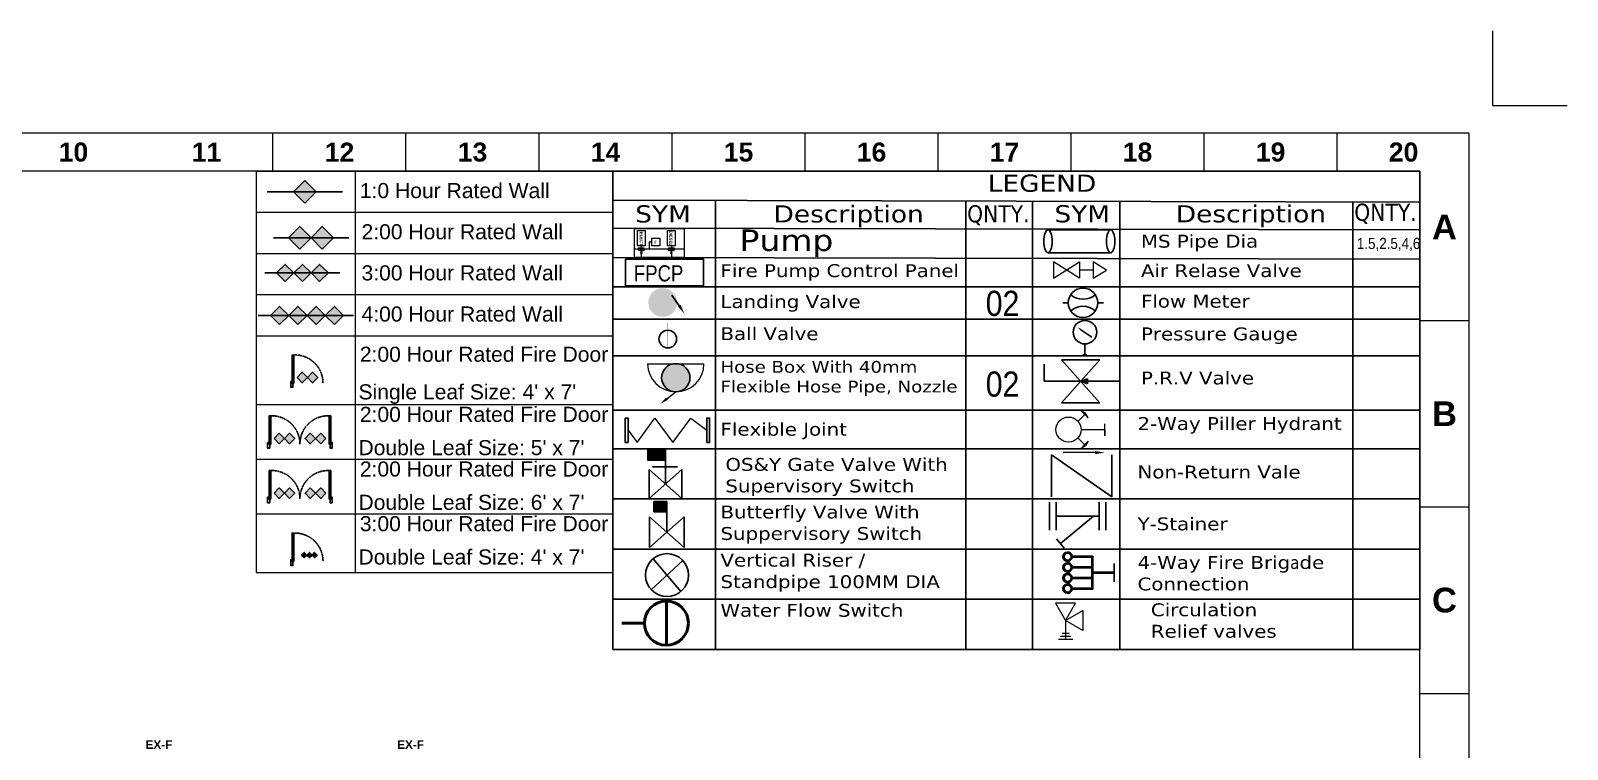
# Model space of a CAD drawing. Header units: inches. Extents: x -98933 to 1585249, y -3352739 to 192771.
# Drawn here: x 36620 to 38082, y 50523 to 51207 of the extents above; entities that cross this region are included whole.
import ezdxf

# ---------------------------------------------------------------- set-up
doc = ezdxf.new("R2010")
doc.units = ezdxf.units.IN
doc.header["$MEASUREMENT"] = 0
doc.linetypes.add('CONTINOUS', pattern=[0])
doc.linetypes.add('DASH', pattern=[0.35, 0.25, -0.1])
doc.layers.get('0').update_dxf_attribs({"lineweight": 0})
doc.layers.get('Defpoints').update_dxf_attribs({"lineweight": 0})
for name, color, linetype in [('8', 7, 'Continuous'), ('bp door', 40, 'Continuous'), ('fire rated wall', 7, 'Continuous'), ('legend', 7, 'Continuous')]:
    doc.layers.add(name, color=color, linetype=linetype)
for name, color, linetype, lineweight in [('DIM', 7, 'Continuous', 0), ('FIRE SCH', 8, 'Continuous', 0), ('FPS- Butterfly Valve', 1, 'Continuous', 25), ('FPS- FBC-2', 1, 'Continuous', 25), ('FPS- Flexible Joint', 1, 'Continuous', 25), ('FPS- Hose Box', 1, 'Continuous', 25), ('FPS- Landing Valve', 1, 'Continuous', 25), ('FPS- Non Ruturn Valve', 1, 'Continuous', 25), ('FPS- OSY Valve', 1, 'Continuous', 25), ('FPS- Pillar Hydrant', 1, 'Continuous', 25), ('FPS- Pressure Gauge', 1, 'Continuous', 25), ('FPS- Pressure Relief Valve', 1, 'Continuous', 25), ('FPS- Riser', 1, 'Continuous', 25), ('FPS- Y-Strainer', 1, 'Continuous', 25), ('Inline', 7, 'Continuous', 0), ('Layer1', 134, 'Continuous', 0), ('OHTDELIVERY', 7, 'Continuous', 0), ('Outline', 7, 'Continuous', 0), ('pipe line', 1, 'Continuous', 25), ('Scale', 7, 'Continuous', 0), ('Scale_Text', 7, 'Continuous', 0), ('TEX', 7, 'Continuous', 0), ('Text', 7, 'Continuous', 0), ('Titelblk', 7, 'Continuous', 25), ('TITLE', 7, 'Continuous', 20), ('wall', 7, 'Continuous', 0)]:
    doc.layers.add(name, color=color, linetype=linetype, lineweight=lineweight)
doc.styles.add('legend', font='arial.ttf')
doc.styles.add('new', font='tahoma.ttf', dxfattribs={"width": 1.3})
doc.styles.get("Standard").update_dxf_attribs({"font": 'arialbd.ttf', "height": 24})
doc.styles.add('TX 5', font='ARIALN.TTF')
doc.styles.add('Verdana', font='verdana.ttf')
doc.styles.add('ZIA', font='ARIALN.TTF', dxfattribs={"width": 1.05, "height": 10})

# ---------------------------------------------------------------- blocks, each defined once
blk = doc.blocks.new('gfdf')
at = {"layer": 'fire rated wall'}
h = blk.add_hatch(color=1, dxfattribs=at)
h.dxf.hatch_style = 1
h.paths.add_polyline_path([(9432340, -5613482.8), (9432327.3, -5613470), (9432314.5, -5613482.8)])
h.paths.add_polyline_path([(9432314.5, -5613482.8), (9432327.3, -5613495.5), (9432340, -5613482.8)])
at = {"layer": 'fire rated wall', "color": 1, "elevation": 0}
blk.add_lwpolyline([(9432327.3, -5613495.5), (9432340, -5613482.8), (9432327.3, -5613470), (9432314.5, -5613482.8)], close=True, dxfattribs=at)
blk.add_lwpolyline([(9432284.8, -5613482.8), (9432369.8, -5613482.8)], dxfattribs=at)
blk = doc.blocks.new('bfg')
at = {"layer": 'fire rated wall'}
h = blk.add_hatch(color=1, dxfattribs=at)
h.dxf.hatch_style = 1
h.paths.add_polyline_path([(9432308.7, -5613534.5), (9432321.4, -5613547.3), (9432334.2, -5613534.5)])
h.paths.add_polyline_path([(9432334.2, -5613534.5), (9432321.4, -5613521.8), (9432308.7, -5613534.5)])
h.paths.add_polyline_path([(9432334.2, -5613534.5), (9432359.7, -5613534.5), (9432346.9, -5613521.8)])
h.paths.add_polyline_path([(9432334.2, -5613534.5), (9432346.9, -5613547.3), (9432359.7, -5613534.5)])
at = {"layer": 'fire rated wall', "color": 1, "elevation": 0}
for points in [[(9432321.4, -5613547.3), (9432334.2, -5613534.5), (9432321.4, -5613521.8), (9432308.7, -5613534.5)], [(9432346.9, -5613547.3), (9432359.7, -5613534.5), (9432346.9, -5613521.8), (9432334.2, -5613534.5)]]:
    blk.add_lwpolyline(points, close=True, dxfattribs=at)
blk.add_lwpolyline([(9432291.7, -5613534.5), (9432376.7, -5613534.5)], dxfattribs=at)
blk = doc.blocks.new('gdg')
at = {"layer": 'fire rated wall'}
h = blk.add_hatch(color=1, dxfattribs=at)
h.dxf.hatch_style = 1
h.paths.add_polyline_path([(9432288.4, -5613575.8), (9432298.7, -5613586.1), (9432309, -5613575.8)])
h.paths.add_polyline_path([(9432309, -5613575.8), (9432298.7, -5613565.5), (9432288.4, -5613575.8)])
h.paths.add_polyline_path([(9432309, -5613575.8), (9432329.7, -5613575.8), (9432319.3, -5613565.5)])
h.paths.add_polyline_path([(9432309, -5613575.8), (9432319.3, -5613586.1), (9432329.7, -5613575.8)])
h = blk.add_hatch(color=1, dxfattribs=at)
h.dxf.hatch_style = 1
h.paths.add_polyline_path([(9432329.7, -5613575.8), (9432340, -5613586.1), (9432350.3, -5613575.8)])
h.paths.add_polyline_path([(9432350.3, -5613575.8), (9432340, -5613565.5), (9432329.7, -5613575.8)])
h.paths.add_polyline_path([(9432350.3, -5613575.8), (9432371, -5613575.8), (9432360.7, -5613565.5)])
h.paths.add_polyline_path([(9432350.3, -5613575.8), (9432360.7, -5613586.1), (9432371, -5613575.8)])
at = {"layer": 'fire rated wall', "color": 1, "elevation": 0}
for points in [[(9432298.7, -5613586.1), (9432309, -5613575.8), (9432298.7, -5613565.5), (9432288.4, -5613575.8)], [(9432319.3, -5613586.1), (9432329.7, -5613575.8), (9432319.3, -5613565.5), (9432309, -5613575.8)], [(9432340, -5613586.1), (9432350.3, -5613575.8), (9432340, -5613565.5), (9432329.7, -5613575.8)], [(9432360.7, -5613586.1), (9432371, -5613575.8), (9432360.7, -5613565.5), (9432350.3, -5613575.8)]]:
    blk.add_lwpolyline(points, close=True, dxfattribs=at)
blk.add_lwpolyline([(9432274.6, -5613575.8), (9432382, -5613575.8)], dxfattribs=at)
blk = doc.blocks.new('single door')
at = {"ltscale": 100000}
h = blk.add_hatch(color=1, dxfattribs=at)
h.paths.add_polyline_path([(-35778.4, 23402), (-35782.7, 23397.8), (-35778.4, 23393.6), (-35778.4, 23393.6), (-35778.4, 23393.6), (-35774.2, 23397.8)])
h.paths.add_polyline_path([(-35782.7, 23389.3), (-35778.4, 23385.1), (-35774.2, 23389.3), (-35778.4, 23393.6), (-35778.4, 23393.6), (-35778.4, 23393.6)])
at = {"layer": 'bp door', "color": 1}
for points in [[(-35778.4, 23393.6), (-35774.2, 23397.8), (-35778.4, 23402), (-35782.7, 23397.8)], [(-35796.8, 23382.4), (-35796.8, 23381.1), (-35773.7, 23381.1), (-35773.7, 23382.4)], [(-35778.4, 23385.1), (-35774.2, 23389.3), (-35778.4, 23393.6), (-35782.7, 23389.3)], [(-35773.7, 23381.7), (-35773.7, 23381.1), (-35775.1, 23381.1), (-35775.1, 23379.9), (-35770.6, 23379.9), (-35770.6, 23381.7)]]:
    blk.add_lwpolyline(points, close=True, dxfattribs=at)
at = {"layer": 'bp door', "color": 1, "linetype": 'DASH'}
blk.add_arc((-35774, 23383.3), 22.9, 89.3284, 182.3206, dxfattribs=at)
blk = doc.blocks.new('ghfghfghf')
at = {"ltscale": 100000}
h = blk.add_hatch(color=1, dxfattribs=at)
h.paths.add_polyline_path([(8152.2, 16179.1), (8147.2, 16184.1), (8142.3, 16179.2), (8142.3, 16179.1), (8142.3, 16179.1), (8147.2, 16174.2)])
h.paths.add_polyline_path([(8137.3, 16184.1), (8132.4, 16179.1), (8137.3, 16174.2), (8142.3, 16179.1), (8142.2, 16179.1), (8142.3, 16179.2)])
h = blk.add_hatch(color=1, dxfattribs=at)
h.paths.add_polyline_path([(8162.1, 16179.1), (8157.1, 16184.1), (8152.2, 16179.2), (8152.2, 16179.1), (8152.2, 16179.1), (8157.1, 16174.2)])
h.paths.add_polyline_path([(8147.2, 16184.1), (8142.3, 16179.1), (8147.2, 16174.2), (8152.2, 16179.1), (8152.2, 16179.1), (8152.2, 16179.2)])
at = {"layer": 'bp door', "color": 1}
for points in [[(8117.4, 16220.9), (8114.2, 16220.9), (8114.2, 16166.9), (8117.4, 16166.9)], [(8132.4, 16179.1), (8137.3, 16174.2), (8142.3, 16179.1), (8137.3, 16184.1)], [(8142.2, 16179.1), (8147.2, 16174.2), (8152.2, 16179.1), (8147.2, 16184.1)], [(8142.3, 16179.1), (8147.2, 16174.2), (8152.2, 16179.1), (8147.2, 16184.1)], [(8152.2, 16179.1), (8157.1, 16174.2), (8162.1, 16179.1), (8157.1, 16184.1)], [(8115.8, 16166.9), (8114.2, 16166.9), (8114.2, 16170.1), (8111.6, 16170.1), (8111.6, 16159.5), (8115.8, 16159.5)]]:
    blk.add_lwpolyline(points, close=True, dxfattribs=at)
at = {"layer": 'bp door', "color": 1, "linetype": 'DASH'}
blk.add_arc((8119.6, 16167.5), 53.5, 359.3284, 92.3206, dxfattribs=at)
at = {"layer": 'legend', "lineweight": 9}
for p, q in [((8045.7, 16910.2), (8724.9, 16910.2)), ((8045.7, 16910.2), (8045.7, 16145.8)), ((8234.5, 16910.2), (8234.5, 16145.8)), ((8724.9, 16910.2), (8724.9, 16145.8)), ((8045.7, 16831.8), (8724.9, 16831.8)), ((8045.7, 16753.5), (8724.9, 16753.5)), ((8045.7, 16675.1), (8724.9, 16675.1)), ((8045.7, 16596.8), (8724.9, 16596.8)), ((8045.7, 16465.9), (8724.9, 16465.9)), ((8045.7, 16361.8), (8724.9, 16361.8)), ((8045.7, 16361.8), (8724.9, 16361.8)), ((8045.7, 16257.7), (8724.9, 16257.7)), ((8045.7, 16145.8), (8724.9, 16145.8))]:
    blk.add_line(p, q, dxfattribs=at)
at = {"layer": 'fire rated wall'}
for name, p, xscale, yscale, zscale in [('gfdf', (-15896353.3, 9482147.7), 1.686168369313236, 1.686168369313236, 1.686168369313236), ('bfg', (-15896353.3, 9482147.7), 1.686168369313236, 1.686168369313236, 1.686168369313236), ('bfg', (-12187865.4, 7275001.3), 1.292997314696549, 1.292997314696549, 1.292997314696549), ('bfg', (-12187832.5, 7275001.3), 1.292997314696549, 1.292997314696549, 1.292997314696549), ('gdg', (-15896353.3, 9482069.3), 1.686168369313236, 1.686168369313236, 1.686168369313236)]:
    blk.add_blockref(name, p, dxfattribs=dict(at, xscale=xscale, yscale=yscale, zscale=zscale))
at = {"layer": 'wall', "color": 4, "ltscale": 100000, "yscale": 2.337885828237631}
for p, xscale, zscale, rotation in [((-46548, -67128.8), 2.337885828237631, 2.337885828233579, 270), ((-46591.9, -67244.8), 2.337885828237631, 2.337885828233579, 270), ((62850.2, -67244.8), -2.337885828237631, 2.337885828232837, 90), ((-46591.9, -67349), 2.337885828237631, 2.337885828233579, 270), ((62850.2, -67349), -2.337885828237631, 2.337885828232837, 90)]:
    blk.add_blockref('single door', p, dxfattribs=dict(at, xscale=xscale, zscale=zscale, rotation=rotation))
at = {"layer": 'legend', "style": 'legend'}
for s, p in [('1:0 Hour Rated Wall', (8243.2, 16858.8)), ('2:00 Hour Rated Wall', (8246.4, 16780.4)), ('3:00 Hour Rated Wall', (8246.4, 16702.1)), ('4:00 Hour Rated Wall', (8246.4, 16623.7)), ('2:00 Hour Rated Fire Door', (8243.2, 16547.1)), ("Single Leaf Size: 4' x 7'", (8240.6, 16475.5)), ('2:00 Hour Rated Fire Door', (8243.2, 16432.7)), ("Double Leaf Size: 5' x 7'", (8240.6, 16369.3)), ('2:00 Hour Rated Fire Door', (8243.2, 16328.6)), ("Double Leaf Size: 6' x 7'", (8240.6, 16265.2)), ('3:00 Hour Rated Fire Door', (8243.2, 16224.5)), ("Double Leaf Size: 4' x 7'", (8240.6, 16161.1))]:
    blk.add_text(s, height=28.724, dxfattribs=at).set_placement(p)
blk = doc.blocks.new('PAGE')
at = {"layer": 'Inline', "color": 252, "lineweight": 15}
blk.add_lwpolyline([(178051640.63, 22656441.11), (178051640.63, 22657235.79), (178050505.36, 22657235.79), (178050505.36, 22656441.11)], close=True, dxfattribs=at)
at = {"layer": 'Outline', "color": 252, "lineweight": 15}
for p, q in [((178051662.57, 22657252.66), (178050483.42, 22657252.66)), ((178051662.57, 22656424.24), (178051662.57, 22657252.66))]:
    blk.add_line(p, q, dxfattribs=at)
at = {"layer": 'Scale', "color": 252, "lineweight": 9}
for p, q in [((178051131.99, 22657235.79), (178051131.99, 22657252.66)), ((178051190.99, 22657235.79), (178051190.99, 22657252.66)), ((178051249.99, 22657235.79), (178051249.99, 22657252.66)), ((178051308.99, 22657235.79), (178051308.99, 22657252.66)), ((178051367.98, 22657235.79), (178051367.98, 22657252.66)), ((178051426.98, 22657235.79), (178051426.98, 22657252.66)), ((178051485.98, 22657235.79), (178051485.98, 22657252.66)), ((178051544.98, 22657235.79), (178051544.98, 22657252.66)), ((178051603.97, 22657235.79), (178051603.97, 22657252.66)), ((178051640.63, 22657169.57), (178051662.57, 22657169.57)), ((178051640.63, 22657086.79), (178051662.57, 22657086.79)), ((178051640.63, 22657004.01), (178051662.57, 22657004.01))]:
    blk.add_line(p, q, dxfattribs=at)
at = {"layer": 'Scale_Text', "color": 252, "lineweight": 13, "attachment_point": 5}
for s, insert, char_height, width in [('10', (178051043.5, 22657244.22), 8.435, 2.5102), ('11', (178051102.49, 22657244.22), 8.435, 2.5102), ('12', (178051161.49, 22657244.22), 8.435, 2.5102), ('13', (178051220.49, 22657244.22), 8.435, 2.5102), ('14', (178051279.49, 22657244.22), 8.435, 2.5102), ('15', (178051338.49, 22657244.22), 8.435, 2.5102), ('16', (178051397.48, 22657244.22), 8.435, 2.5102), ('17', (178051456.48, 22657244.22), 8.435, 2.5102), ('18', (178051515.48, 22657244.22), 8.435, 2.5102), ('19', (178051574.48, 22657244.22), 8.435, 2.5102), ('20', (178051633.47, 22657244.22), 8.435, 2.5102), ('A', (178051651.6, 22657210.97), 10.97, 8.3603), ('B', (178051651.6, 22657128.18), 10.97, 8.3603), ('C', (178051651.6, 22657045.4), 10.97, 8.3603)]:
    blk.add_mtext(s, dxfattribs=dict(at, insert=insert, char_height=char_height, width=width))
blk = doc.blocks.new('Title')
at = {"layer": 'Defpoints', "color": 1, "ltscale": 10}
blk.add_lwpolyline([(-98623, -85271), (-98623, -85371), (-98523, -85371)], dxfattribs=at)
at = {"layer": 'Titelblk', "color": 3, "linetype": 'Continuous', "lineweight": 0, "xscale": 3.014611567961765, "yscale": 3.014611567959946, "zscale": 3.014611567966516}
blk.add_blockref('PAGE', (-536855255.8, -68388224), dxfattribs=at)
blk = doc.blocks.new('FPS- Pressure Relief Valve')
at = {"layer": 'FPS- Pressure Relief Valve', "ltscale": 15}
h = blk.add_hatch(color=256, dxfattribs=at)
h.paths.add_polyline_path([(-4331.85, -12011.46), (-4331.85, -12012.27), (-4334.03, -12011.46)])
h.paths.add_polyline_path([(-4331.85, -12010.65), (-4331.85, -12011.46), (-4334.03, -12011.46)])
for p, q in [((-4345.87, -12011.46), (-4345.87, -12005.91)), ((-4327.84, -12004.47), (-4340.22, -12004.47)), ((-4327.84, -12004.47), (-4340.22, -12018.46)), ((-4340.22, -12004.47), (-4327.84, -12018.46)), ((-4334.03, -12011.46), (-4345.87, -12011.46)), ((-4334.03, -12011.46), (-4331.85, -12010.65)), ((-4334.03, -12011.46), (-4321.57, -12011.46)), ((-4334.03, -12011.46), (-4331.85, -12012.27)), ((-4334.03, -12011.46), (-4331.85, -12012.27)), ((-4331.85, -12010.65), (-4331.85, -12012.27)), ((-4321.57, -12011.46), (-4325.71, -12011.46)), ((-4340.22, -12018.46), (-4327.84, -12018.46))]:
    blk.add_line(p, q, dxfattribs=at)
blk = doc.blocks.new('FPS- Pressure Gauge')
at = {"layer": 'FPS- Pressure Gauge', "color": 7}
blk.add_lwpolyline([(-4336.3, -11954.31), (-4331.7, -11957.45)], dxfattribs=at)
at = {"layer": 'FPS- Pressure Gauge', "color": 1}
for points in [[(-4334.6, -11960.37), (-4334.6, -11965.05)], [(-4334.6, -11965.05), (-4335.45, -11965.05), (-4333.83, -11965.05)]]:
    blk.add_lwpolyline(points, dxfattribs=at)
blk.add_circle((-4334.6, -11955.37), 5.01, dxfattribs=at)
at = {"layer": 'FPS- Pressure Gauge', "color": 7}
blk.add_solid([(-4336.49, -11954.57), (-4337.91, -11953.21), (-4336.12, -11954.04)], dxfattribs=at)
blk = doc.blocks.new('FPS- Non Ruturn Valve')
at = {"layer": 'FPS- Non Ruturn Valve', "color": 1, "ltscale": 2}
for p, q in [((-4341.32, -11946.47), (-4341.32, -11935.64)), ((-4325.74, -11946.47), (-4341.32, -11935.64)), ((-4325.74, -11935.64), (-4325.74, -11946.47))]:
    blk.add_line(p, q, dxfattribs=at)
at = {"layer": 'FPS- Non Ruturn Valve', "color": 7, "lineweight": 5}
blk.add_lwpolyline([(-4330.01, -11935.05), (-4338.35, -11935.05)], dxfattribs=at)
blk.add_solid([(-4330.01, -11934.65), (-4327.64, -11935.05), (-4330.01, -11935.44)], dxfattribs=at)
blk = doc.blocks.new('FPS- Y-Strainer')
at = {"layer": 'FPS- Y-Strainer', "color": 1, "linetype": 'Continuous'}
for p, q in [((-4327.1, -11918.41), (-4329.53, -11915.33)), ((-4339.07, -11925.71), (-4328.32, -11916.87)), ((-4343.02, -11921.2), (-4343.02, -11930.22)), ((-4340.9, -11921.2), (-4340.9, -11930.22)), ((-4340.9, -11925.71), (-4326.91, -11925.71)), ((-4326.91, -11921.2), (-4326.91, -11930.22)), ((-4324.8, -11921.2), (-4324.8, -11930.22))]:
    blk.add_line(p, q, dxfattribs=at)
blk = doc.blocks.new('FLOW MITER')
at = {"color": 1, "lineweight": 30}
for p, q in [((-163218.73, -135017.19), (-163219.31, -135017.19)), ((-163215.04, -135017.19), (-163215.63, -135017.19))]:
    blk.add_line(p, q, dxfattribs=at)
blk.add_circle((-163217.18, -135017.19), 1.55, dxfattribs=at)
for centre, start, end in [((-163217.18, -135014.83), 229.3985, 310.6015), ((-163217.18, -135019.55), 49.3985, 130.6015)]:
    blk.add_arc(centre, 1.99, start, end, dxfattribs=at)
blk = doc.blocks.new('FPS- Pillar Hydrant')
at = {"layer": 'FPS- Pillar Hydrant', "lineweight": 0}
for p, q in [((-4332.11, -11785.13), (-4334.44, -11787.46)), ((-4332.24, -11785.1), (-4333.39, -11783.95)), ((-4333.39, -11783.95), (-4331.04, -11786.3)), ((-4333.39, -11783.95), (-4331.04, -11786.3)), ((-4331.95, -11784.81), (-4333.39, -11783.95)), ((-4331.04, -11786.3), (-4331.95, -11784.81)), ((-4333.42, -11790.19), (-4325.55, -11790.19)), ((-4325.55, -11792.25), (-4325.55, -11788.24)), ((-4325.55, -11790.19), (-4325.55, -11792.25)), ((-4332.11, -11795.24), (-4334.44, -11792.92)), ((-4333.39, -11796.43), (-4331.04, -11794.08)), ((-4333.39, -11796.43), (-4331.04, -11794.08)), ((-4332.24, -11795.27), (-4333.39, -11796.43)), ((-4331.95, -11795.56), (-4333.39, -11796.43)), ((-4331.04, -11794.08), (-4331.95, -11795.56))]:
    blk.add_line(p, q, dxfattribs=at)
blk.add_circle((-4337.58, -11790.19), 4.16, dxfattribs=at)
blk = doc.blocks.new('A$C3D6C2CD6')
at = {"layer": 'pipe line', "color": 1, "lineweight": 0}
for p, q in [((133, 872), (0, 657)), ((266, 657), (133, 872)), ((0, 657), (266, 657)), ((133, 657), (133, 431)), ((266, 0), (0, 431)), ((266, 431), (0, 0)), ((0, 431), (266, 431)), ((0, 0), (266, 0))]:
    blk.add_line(p, q, dxfattribs=at)
blk = doc.blocks.new('FPS- Hose Box')
at = {"layer": 'FPS- Hose Box'}
blk.add_hatch(color=1, dxfattribs=at).paths.add_polyline_path([(-4357.16, -12025.03, -1), (-4357.15, -12009.48, -1)])
at = {"layer": 'FPS- Hose Box', "color": 1, "lineweight": 0}
blk.add_line((-4349.44, -12001.7), (-4349.45, -12032.6), dxfattribs=at)
blk.add_line((-4349.44, -12001.7), (-4349.45, -12032.6), dxfattribs=at)
at = {"layer": 'FPS- Hose Box', "color": 1, "lineweight": 0, "ltscale": 10}
blk.add_lwpolyline([(-4368.62, -12012.36), (-4364.89, -12017.15)], dxfattribs=at)
at = {"layer": 'FPS- Hose Box', "color": 1}
blk.add_circle((-4357.12, -12017.15), 7.77, dxfattribs=at)
at = {"layer": 'FPS- Hose Box', "color": 1, "lineweight": 0}
blk.add_arc((-4349.44, -12017.15), 15.45, 89.98105, 269.98105, dxfattribs=at)
at = {"layer": 'FPS- Hose Box', "color": 1, "lineweight": 0, "ltscale": 10}
blk.add_solid([(-4368, -12011.87), (-4371.56, -12008.59), (-4369.25, -12012.85)], dxfattribs=at)
blk = doc.blocks.new('FPS- Butterfly Valve')
at = {"layer": 'FPS- Butterfly Valve'}
h = blk.add_hatch(color=5, dxfattribs=at)
h.dxf.hatch_style = 1
h.paths.add_polyline_path([(-4333.69, -11862.12), (-4333.69, -11865.64), (-4338.21, -11865.64), (-4338.21, -11862.12)])
at = {"layer": 'FPS- Butterfly Valve', "color": 4}
for p, q in [((-4338.21, -11865.64), (-4338.21, -11862.12)), ((-4338.21, -11862.12), (-4333.69, -11862.12)), ((-4333.69, -11862.12), (-4333.69, -11865.64)), ((-4333.69, -11865.64), (-4338.21, -11865.64))]:
    blk.add_line(p, q, dxfattribs=at)
at = {"layer": 'FPS- Butterfly Valve', "color": 1, "ltscale": 2}
for p, q in [((-4333.69, -11872.71), (-4333.69, -11862.12)), ((-4339.63, -11867.44), (-4339.63, -11877.97)), ((-4339.63, -11867.44), (-4327.75, -11877.97)), ((-4339.63, -11877.97), (-4327.75, -11867.44)), ((-4327.75, -11877.97), (-4327.75, -11867.44))]:
    blk.add_line(p, q, dxfattribs=at)
blk = doc.blocks.new('FPS- OSY Valve')
at = {"lineweight": -2}
h = blk.add_hatch(color=5, dxfattribs=at)
h.dxf.hatch_style = 1
h.paths.add_polyline_path([(-4338.77, -11843.67), (-4338.77, -11846.83), (-4333.36, -11846.83), (-4333.36, -11843.67)])
blk.add_lwpolyline([(-4333.36, -11843.67), (-4338.77, -11843.67), (-4338.77, -11846.83), (-4333.36, -11846.83)], close=True, dxfattribs=at)
at = {"layer": 'FPS- OSY Valve', "color": 1, "ltscale": 2}
for p, q in [((-4333.36, -11854.08), (-4333.36, -11843.66)), ((-4329.73, -11848.86), (-4337.38, -11848.86)), ((-4338.34, -11858.48), (-4338.34, -11849.67)), ((-4328.38, -11849.67), (-4338.34, -11858.48)), ((-4328.38, -11858.48), (-4338.34, -11849.67)), ((-4328.38, -11849.67), (-4328.38, -11858.48))]:
    blk.add_line(p, q, dxfattribs=at)
blk = doc.blocks.new('FPS- Landing Valve')
at = {"layer": 'FPS- Landing Valve'}
blk.add_hatch(color=256, dxfattribs=at).paths.add_polyline_path([(-4327.92, -11820.59, -1), (-4339.41, -11820.59, -1)])
blk.add_line((-4327.05, -11821.85), (-4330, -11817.59), dxfattribs=at)
blk.add_solid([(-4326.52, -11821.51), (-4324.99, -11825.03), (-4327.58, -11822.19)], dxfattribs=at)
blk = doc.blocks.new('FPS- Flexible Joint')
at = {"layer": 'FPS- Flexible Joint', "color": 1}
for points in [[(-4344.79, -11808.38), (-4344.79, -11801.69), (-4345.57, -11801.69), (-4345.57, -11808.38)], [(-4323.19, -11808.38), (-4323.19, -11801.69), (-4322.41, -11801.69), (-4322.41, -11808.38)]]:
    blk.add_lwpolyline(points, close=True, dxfattribs=at)
at = {"layer": 'FPS- Flexible Joint', "color": 1, "lineweight": 5}
blk.add_lwpolyline([(-4344.79, -11805.04), (-4342.33, -11808.38), (-4337.41, -11801.69), (-4332.48, -11808.38), (-4327.56, -11801.69), (-4323.19, -11805.04)], dxfattribs=at)
blk = doc.blocks.new('FPS- FBC-2')
at = {"lineweight": -2, "true_color": 0xed1f24}
h = blk.add_hatch(color=240, dxfattribs=at)
h.dxf.hatch_style = 1
h.paths.add_polyline_path([(-4334.74, -11771.09), (-4339.69, -11771.09, 16.474806), (-4339.69, -11771.36), (-4335.01, -11771.36), (-4335.01, -11773.64), (-4339.69, -11773.64, 16.474806), (-4339.69, -11773.91), (-4335.01, -11773.91), (-4335.01, -11776.2), (-4339.69, -11776.2, 16.474806), (-4339.69, -11776.47), (-4335.01, -11776.47), (-4335.01, -11778.75), (-4339.69, -11778.75, 16.474806), (-4339.69, -11779.02), (-4334.74, -11779.02), (-4334.74, -11775.19), (-4329.62, -11775.19), (-4329.62, -11775.05), (-4329.62, -11774.92), (-4334.74, -11774.92)])
h.paths.add_polyline_path([(-4339.95, -11771.22, -1), (-4341.65, -11771.22, -1)], flags=16)
h.paths.add_polyline_path([(-4339.95, -11773.78, -1), (-4341.65, -11773.78, -1)], flags=16)
h.paths.add_polyline_path([(-4339.95, -11776.33, -1), (-4341.65, -11776.33, -1)], flags=16)
h.paths.add_polyline_path([(-4339.95, -11778.88, -1), (-4341.65, -11778.88, -1)], flags=16)
at = {"layer": 'FPS- FBC-2', "color": 1}
for p, q in [((-4339.69, -11771.09), (-4334.74, -11771.09)), ((-4339.69, -11771.36), (-4335.01, -11771.36)), ((-4335.01, -11773.64), (-4335.01, -11771.36)), ((-4334.74, -11774.92), (-4334.74, -11771.09)), ((-4339.69, -11773.64), (-4335.01, -11773.64)), ((-4339.69, -11773.91), (-4335.01, -11773.91)), ((-4335.01, -11776.2), (-4335.01, -11773.91)), ((-4334.74, -11774.92), (-4329.62, -11774.92)), ((-4334.74, -11775.19), (-4329.62, -11775.19)), ((-4334.74, -11779.02), (-4334.74, -11775.19)), ((-4329.62, -11777.12), (-4329.62, -11772.86)), ((-4329.62, -11775.05), (-4329.62, -11777.24)), ((-4339.69, -11776.2), (-4335.01, -11776.2)), ((-4339.69, -11776.47), (-4335.01, -11776.47)), ((-4339.69, -11778.75), (-4335.01, -11778.75)), ((-4339.69, -11779.02), (-4334.74, -11779.02)), ((-4335.01, -11778.75), (-4335.01, -11776.47))]:
    blk.add_line(p, q, dxfattribs=at)
for centre in [(-4340.8, -11771.22), (-4340.8, -11773.78), (-4340.8, -11776.33), (-4340.8, -11778.88)]:
    blk.add_circle(centre, 0.849, dxfattribs=at)
for centre in [(-4340.8, -11771.22), (-4340.8, -11773.78), (-4340.8, -11776.33), (-4340.8, -11778.88)]:
    blk.add_arc(centre, 1.12, 6.947, 353.053, dxfattribs=at)
blk = doc.blocks.new('FPS- Riser')
at = {"layer": 'FPS- Riser'}
for p, q in [((-4330.01, -11756.75), (-4337.56, -11763.74)), ((-4337.14, -11756.34), (-4330.43, -11764.15))]:
    blk.add_line(p, q, dxfattribs=at)
blk.add_circle((-4333.78, -11760.24), 5.15, dxfattribs=at)
blk = doc.blocks.new('ball.v')
at = {"color": 7, "linetype": 'ByBlock', "lineweight": 13, "const_width": 1}
for points in [[(386990, 646537), (386990, 646888)], [(387146, 646537), (387146, 646995), (387395, 646995)], [(387302, 646537), (387302, 646888)], [(386990, 646713), (386687, 646713)], [(387302, 646713), (387601, 646713)]]:
    blk.add_lwpolyline(points, dxfattribs=at)
at = {"color": 7, "linetype": 'CONTINOUS'}
blk.add_circle((387146, 646713), 156, dxfattribs=at)
blk = doc.blocks.new('FPS- Fire Pump-2')
at = {"layer": 'OHTDELIVERY'}
for p, q in [((-4383.5, -11919.6), (-4383.5, -11900.4)), ((-4383.5, -11900.4), (-4350.3, -11900.4)), ((-4372, -11909.5), (-4373.8, -11909.5)), ((-4373.8, -11909.5), (-4373.8, -11914.2)), ((-4350.3, -11919.6), (-4350.3, -11900.4)), ((-4350.3, -11914.2), (-4383.5, -11914.2)), ((-4383.5, -11919.6), (-4350.3, -11919.6)), ((-4380.5, -11913.4), (-4377.4, -11913.4)), ((-4380.3, -11915), (-4377.6, -11915)), ((-4378.4, -11916.4), (-4379.5, -11916.4)), ((-4379.5, -11916.4), (-4378.4, -11917.1)), ((-4378.4, -11916.4), (-4379.5, -11917.1)), ((-4378.4, -11917.1), (-4379.5, -11917.1)), ((-4379, -11912), (-4379, -11916.4)), ((-4379, -11917.1), (-4379, -11919.6)), ((-4360.6, -11913.4), (-4357.5, -11913.4)), ((-4360.4, -11915), (-4357.7, -11915)), ((-4358.5, -11916.4), (-4359.6, -11916.4)), ((-4359.6, -11916.4), (-4358.5, -11917.1)), ((-4358.5, -11916.4), (-4359.6, -11917.1)), ((-4358.5, -11917.1), (-4359.6, -11917.1)), ((-4359, -11912), (-4359, -11916.4)), ((-4359, -11912), (-4359, -11916.4)), ((-4359, -11917.1), (-4359, -11919.6))]:
    blk.add_line(p, q, dxfattribs=at)
for points in [[(-4381.6, -11901.8), (-4376.4, -11901.8), (-4376.4, -11912), (-4381.6, -11912)], [(-4372, -11906.9), (-4366.7, -11906.9), (-4366.7, -11912), (-4372, -11912)], [(-4361.6, -11901.8), (-4356.4, -11901.8), (-4356.4, -11912), (-4361.6, -11912)]]:
    blk.add_lwpolyline(points, close=True, dxfattribs=at)
for centre in [(-4379, -11914.2), (-4359, -11914.2)]:
    blk.add_circle(centre, 0.777, dxfattribs=at)
for centre, start, end in [((-4380.4, -11914.2), 97.2169, 277.2169), ((-4377.5, -11914.2), 262.7831, 82.7831), ((-4360.5, -11914.2), 97.2169, 277.2169), ((-4357.6, -11914.2), 262.7831, 82.7831)]:
    blk.add_arc(centre, 0.783, start, end, dxfattribs=at)
at = {"layer": 'OHTDELIVERY', "char_height": 2, "attachment_point": 1}
for s, insert, rotation in [('ELECT', (-4378, -11902.7), 270), ('J', (-4368.8, -11910.5), 180), ('DIESEL', (-4358.3, -11902), 270)]:
    blk.add_mtext_dynamic_manual_height_columns(s, width=1.593, gutter_width=35, heights=[0], dxfattribs=dict(at, insert=insert, rotation=rotation))
blk = doc.blocks.new('sswy')
at = {"color": 1, "lineweight": 50}
for p, q in [((-252678.3, 148551), (-252678.3, 148476.4)), ((-252715.6, 148513.7), (-252753.9, 148513.7))]:
    blk.add_line(p, q, dxfattribs=at)
blk.add_circle((-252678.3, 148513.7), 37.3, dxfattribs=at)
blk = doc.blocks.new('P.R.V')
at = {"layer": 'FIRE SCH', "color": 1}
for p, q in [((145871.8, 36731.9), (145941.7, 36731.9)), ((145881.8, 36717.1), (145931.7, 36717.1)), ((145889.9, 36702.4), (145923.5, 36702.4)), ((145906.7, 36638.4), (145906.7, 36731.9)), ((145857.5, 36553.1), (145956, 36553.1))]:
    blk.add_line(p, q, dxfattribs=at)
blk.add_lwpolyline([(145821.4, 36589.2), (145821.4, 36687.7), (145906.7, 36638.4)], close=True, dxfattribs=at)
blk.add_lwpolyline([(145956, 36553.1), (145906.7, 36638.4), (145857.5, 36553.1)], dxfattribs=at)

msp = doc.modelspace()

# ---------------------------------------------------------------- linework, layer by layer
at = {"layer": '8', "color": 7, "lineweight": -3}
for p, q in [((37173.62, 50618.37), (37173.62, 51073.72)), ((37173.62, 51073.72), (37941.51, 51073.72)), ((37941.51, 51073.72, 25.42), (37941.51, 50618.37, -9.17)), ((37173.48, 51046.09), (37941.51, 51044.33, 23.18)), ((37271.26, 51045.87, 37.3), (37271.26, 50618.37, 1.55)), ((37509.45, 51045.32, 37.25), (37509.45, 50618.37, 1.55)), ((37573.06, 51045.18, 26.16), (37573.06, 50618.37, -9.53)), ((37656.19, 51044.99, 37.22), (37656.19, 50618.37, 1.55)), ((37877.89, 51044.48, 37.08), (37877.89, 50618.37, 1.94)), ((37173.62, 51019.48), (37941.51, 51017.87, 21.18)), ((37173.62, 50991.45), (37941.51, 50990, 19.06)), ((37173.62, 50963.42), (37495.97, 50963.42)), ((37173.62, 50963.42), (37941.51, 50963.42)), ((37173.54, 50932.71), (37941.51, 50932.71)), ((37173.62, 50898.01), (37941.51, 50898.01)), ((37173.62, 50846.14), (37941.51, 50846.14)), ((37173.62, 50809.33), (37941.51, 50809.33)), ((37173.62, 50761.59), (37941.51, 50761.59)), ((37173.62, 50713.85), (37941.51, 50713.85)), ((37173.62, 50666.11), (37941.51, 50666.11)), ((37173.62, 50618.37, -9.53), (37941.51, 50618.37, -9.53))]:
    msp.add_line(p, q, dxfattribs=at)
at = {"layer": '8', "color": 1, "lineweight": -3}
for p, q in [((37587.72, 51018), (37647.39, 51017.98)), ((37588.24, 50996.01), (37647.61, 50996.01))]:
    msp.add_line(p, q, dxfattribs=at)
at = {"layer": '8', "color": 7, "lineweight": -3}
msp.add_lwpolyline([(37185.63, 50989.97), (37259.77, 50989.97), (37259.77, 50964.45), (37185.63, 50964.45)], close=True, dxfattribs=at)
at = {"layer": '8', "color": 1, "lineweight": -3}
for centre in [(37587.72, 51007.01), (37647.39, 51006.99)]:
    msp.add_ellipse(centre, major_axis=(0, -10.99), ratio=0.3570771, dxfattribs=at)

# ---------------------------------------------------------------- block references
at = {"layer": '8', "color": 7, "xscale": 1.432914262841223, "yscale": 1.432914262833947, "zscale": 1.432914262845475}
msp.add_blockref('FPS- Fire Pump-2', (43475.39, 68071.49), dxfattribs=at)
at = {"layer": '8', "color": 7, "lineweight": -3}
for name, p, xscale, yscale, zscale, rotation in [('A$C3D6C2CD6', (37592.91, 50987.28), 0.05780043260165257, 0.05780043260165257, 0.05780043246313937, 270), ('FPS- Hose Box', (16390.16, 58434.36), 1.734466602811153, 1.734466603353212, 1.734466604055161, 90), ('FPS- Y-Strainer', (24887.76, 15720.68), 2.936891442839624, 2.936891443740024, 2.936891444933494, 180)]:
    msp.add_blockref(name, p, dxfattribs=dict(at, xscale=xscale, yscale=yscale, zscale=zscale, rotation=rotation))
for name, p, xscale, yscale, zscale in [('FPS- Landing Valve', (47539.29, 79092.89), 2.380951706227279, 2.38095170696397, 2.380951707928045), ('FLOW MITER', (1514164.43, 1272380.71), 9.046494846028509, 9.046494846028509, 9.046494845894827), ('FPS- Pressure Gauge', (47293.63, 77593.48), 2.231054305035286, 2.231054305706493, 2.231054306622887), ('FPS- Pressure Relief Valve', (50303.84, 86029.12), 2.926830543339747, 2.926830544223776, 2.926830545433987), ('FPS- Flexible Joint', (52259.87, 91777.87), 3.46893320563322, 3.468933206706424, 3.468933208106005), ('FPS- Pillar Hydrant', (50051.26, 84652.27), 2.868879256542641, 2.868879255838692, 2.868879257052825), ('FPS- OSY Valve', (50797.58, 87907.64), 3.132395383192488, 3.132395384156553, 3.132395385426644), ('FPS- Non Ruturn Valve', (53592.43, 94796.02), 3.685806409001088, 3.6858064101325, 3.68580641162615), ('FPS- Butterfly Valve', (49217.87, 83585.87), 2.767350290767354, 2.767350291611365, 2.767350292738538), ('FPS- Riser', (54410.27, 97323.06), 3.96539178292187, 3.96539178412786, 3.965391785734081), ('FPS- FBC-2', (54819.41, 97384.11), 3.96539178292187, 3.96539178412786, 3.965391785734081)]:
    msp.add_blockref(name, p, dxfattribs=dict(at, xscale=xscale, yscale=yscale, zscale=zscale))
at = {"layer": '8', "color": 7, "linetype": 'Continuous', "lineweight": 9, "xscale": -0.05387782076650183, "yscale": 0.05387782059187884, "zscale": 0.05387782070053504}
msp.add_blockref('ball.v', (58084.48, 16070.38), dxfattribs=at)
at = {"layer": '8', "color": 7, "lineweight": -2, "xscale": 0.561866742780694, "yscale": 0.5618667427697801, "zscale": 0.5618667427730379}
msp.add_blockref('sswy', (179196.08, -32801.51), dxfattribs=at)
at = {"layer": 'DIM', "linetype": 'ByBlock', "lineweight": 5, "xscale": 0.1929886679918127, "yscale": 0.192988667931786, "zscale": 0.1929886679855493, "rotation": 180}
msp.add_blockref('P.R.V', (65762.89, 57716.76, 9698090.81), dxfattribs=at)
at = {"layer": 'Layer1', "color": 1, "xscale": 0.5, "yscale": 0.5, "zscale": 0.5}
msp.add_blockref('ghfghfghf', (32811.19, 42618.65), dxfattribs=at)
at = {"layer": 'TITLE', "xscale": 0.7117836411125609, "yscale": 0.7117836411125609, "zscale": 0.7117836352222188}
msp.add_blockref('Title', (108209, 111901.94), dxfattribs=at)

# ---------------------------------------------------------------- texts
at = {"layer": '8', "color": 7, "lineweight": -3, "style": 'TX 5'}
msp.add_text('FPCP', height=15.391, dxfattribs=at).set_placement((37193.64, 50968.72, 92.46))
at = {"layer": '8', "color": 7, "ltscale": 100000, "attachment_point": 1, "style": 'new'}
for s, insert, char_height, width in [('{\\C256;LEGEND}', (37530.4, 51070.46, 5.4), 16.3692, 168.4851), ('{\\C256;SYM}', (37194.88, 51041.21, 5.4), 16.3692, 168.4851), ('{\\C256;Description}', (37326.54, 51041.21, 5.4), 16.3692, 168.4851), ('{\\W1;\\C256;QNTY.}', (37510.78, 51041.32, 53.79), 16.3692, 57.8173), ('{\\C256;SYM}', (37593.88, 51041.32, 42.72), 16.3692, 57.8173), ('{\\C256;Description}', (37709.41, 51041.32, 42.72), 16.3692, 168.4851), ('{\\W1;\\C256;QNTY.}', (37879.22, 51042.77, 53.79), 16.3692, 57.8173), ('{\\C256;Pump}', (37294.17, 51018.19, 37.32), 20.4615, 99.4063), ('{\\C256;MS Pipe Dia}', (37676.22, 51013.18, 39.14), 12.2769, 232.7529), ('{\\C256;Fire Pump Control Panel}', (37276.03, 50985.15, 37.32), 12.2769, 232.7529), ('{\\C256;Air Relase Valve}', (37676.22, 50985.15, 5.4), 12.2769, 232.7529), ('{\\C256;Landing Valve}', (37276.03, 50955.69, 37.32), 12.2769, 232.7529), ('{\\C256;Flow Meter}', (37676.22, 50956.03, 5.4), 12.2769, 232.7529), ('{\\C256;Ball Valve}', (37276.03, 50925.1, 7.41), 12.2769, 232.7529), ('{\\C256;Pressure Gauge}', (37676.22, 50924.91, 5.4), 12.2769, 232.7529), ('{\\C256;Hose Box With 40mm Flexible Hose Pipe, Nozzle}', (37276.03, 50893.02, 7.41), 11.2538, 232.1413), ('{\\C256;P.R.V Valve}', (37676.22, 50882.94, 5.4), 12.2769, 232.7529), ('{\\C256;Flexible Joint}', (37276.03, 50834.13, 7.41), 12.2769, 232.7529), ('{\\C256;2-Way Piller Hydrant}', (37672.97, 50839.55, 7.41), 12.2769, 232.7529), ('{\\C256;OS&Y Gate Valve With Supervisory Switch}', (37280.71, 50800.62, 7.41), 12.2769, 232.7529), ('{\\C256;Non-Return Vale}', (37672.97, 50793.47, 7.41), 12.2769, 232.7529), ('{\\C256;Butterfly Valve With Suppervisory Switch}', (37276.03, 50755.33, 7.41), 12.2769, 232.7529), ('{\\C256;Y-Stainer}', (37672.97, 50744.03, 7.41), 12.2769, 199.7907), ('{\\C256;Vertical Riser / Standpipe 100MM DIA}', (37276.03, 50709.46, 7.41), 12.2769, 232.7529), ('{\\C256;4-Way Fire Brig\\W1;a\\W1.3;de Connection}', (37672.97, 50707.26, 7.41), 12.2769, 232.7529), ('{\\C256;Water Flow Switch}', (37276.03, 50661.72, 8.95), 12.2769, 232.7529), ('\\pi-8,l8,t8;Circulation \\PRelief valves', (37685.63, 50662.23, 1462261.85), 12.2769, 232.7529)]:
    msp.add_mtext(s, dxfattribs=dict(at, insert=insert, char_height=char_height, width=width))
at = {"layer": 'TEX', "color": 7, "lineweight": 0, "ltscale": 5, "transparency": 33554687, "char_height": 8, "width": 99.062, "attachment_point": 8, "style": 'Verdana'}
for insert in [(36741.55, 50523.68), (36981.05, 50523.68)]:
    msp.add_mtext('{\\fArial|b1|i0|c0|p34;\\C5;EX-F}', dxfattribs=dict(at, insert=insert))
at = {"layer": 'Text', "lineweight": -2, "ltscale": 10, "attachment_point": 1, "style": 'ZIA'}
for s, insert, char_height, width in [('{\\C6;1.5,2.5,4,6}', (37881.7, 51010.2, 14.16), 10.6161, 17.5369), ('{\\C6;02}', (37528.48, 50959.82, -9.91), 23.945, 39.5558), ('{\\C6;02}', (37528.48, 50882.96, -9.91), 23.945, 39.5558)]:
    msp.add_mtext(s, dxfattribs=dict(at, insert=insert, char_height=char_height, width=width))

doc.saveas('drawing.dxf')
